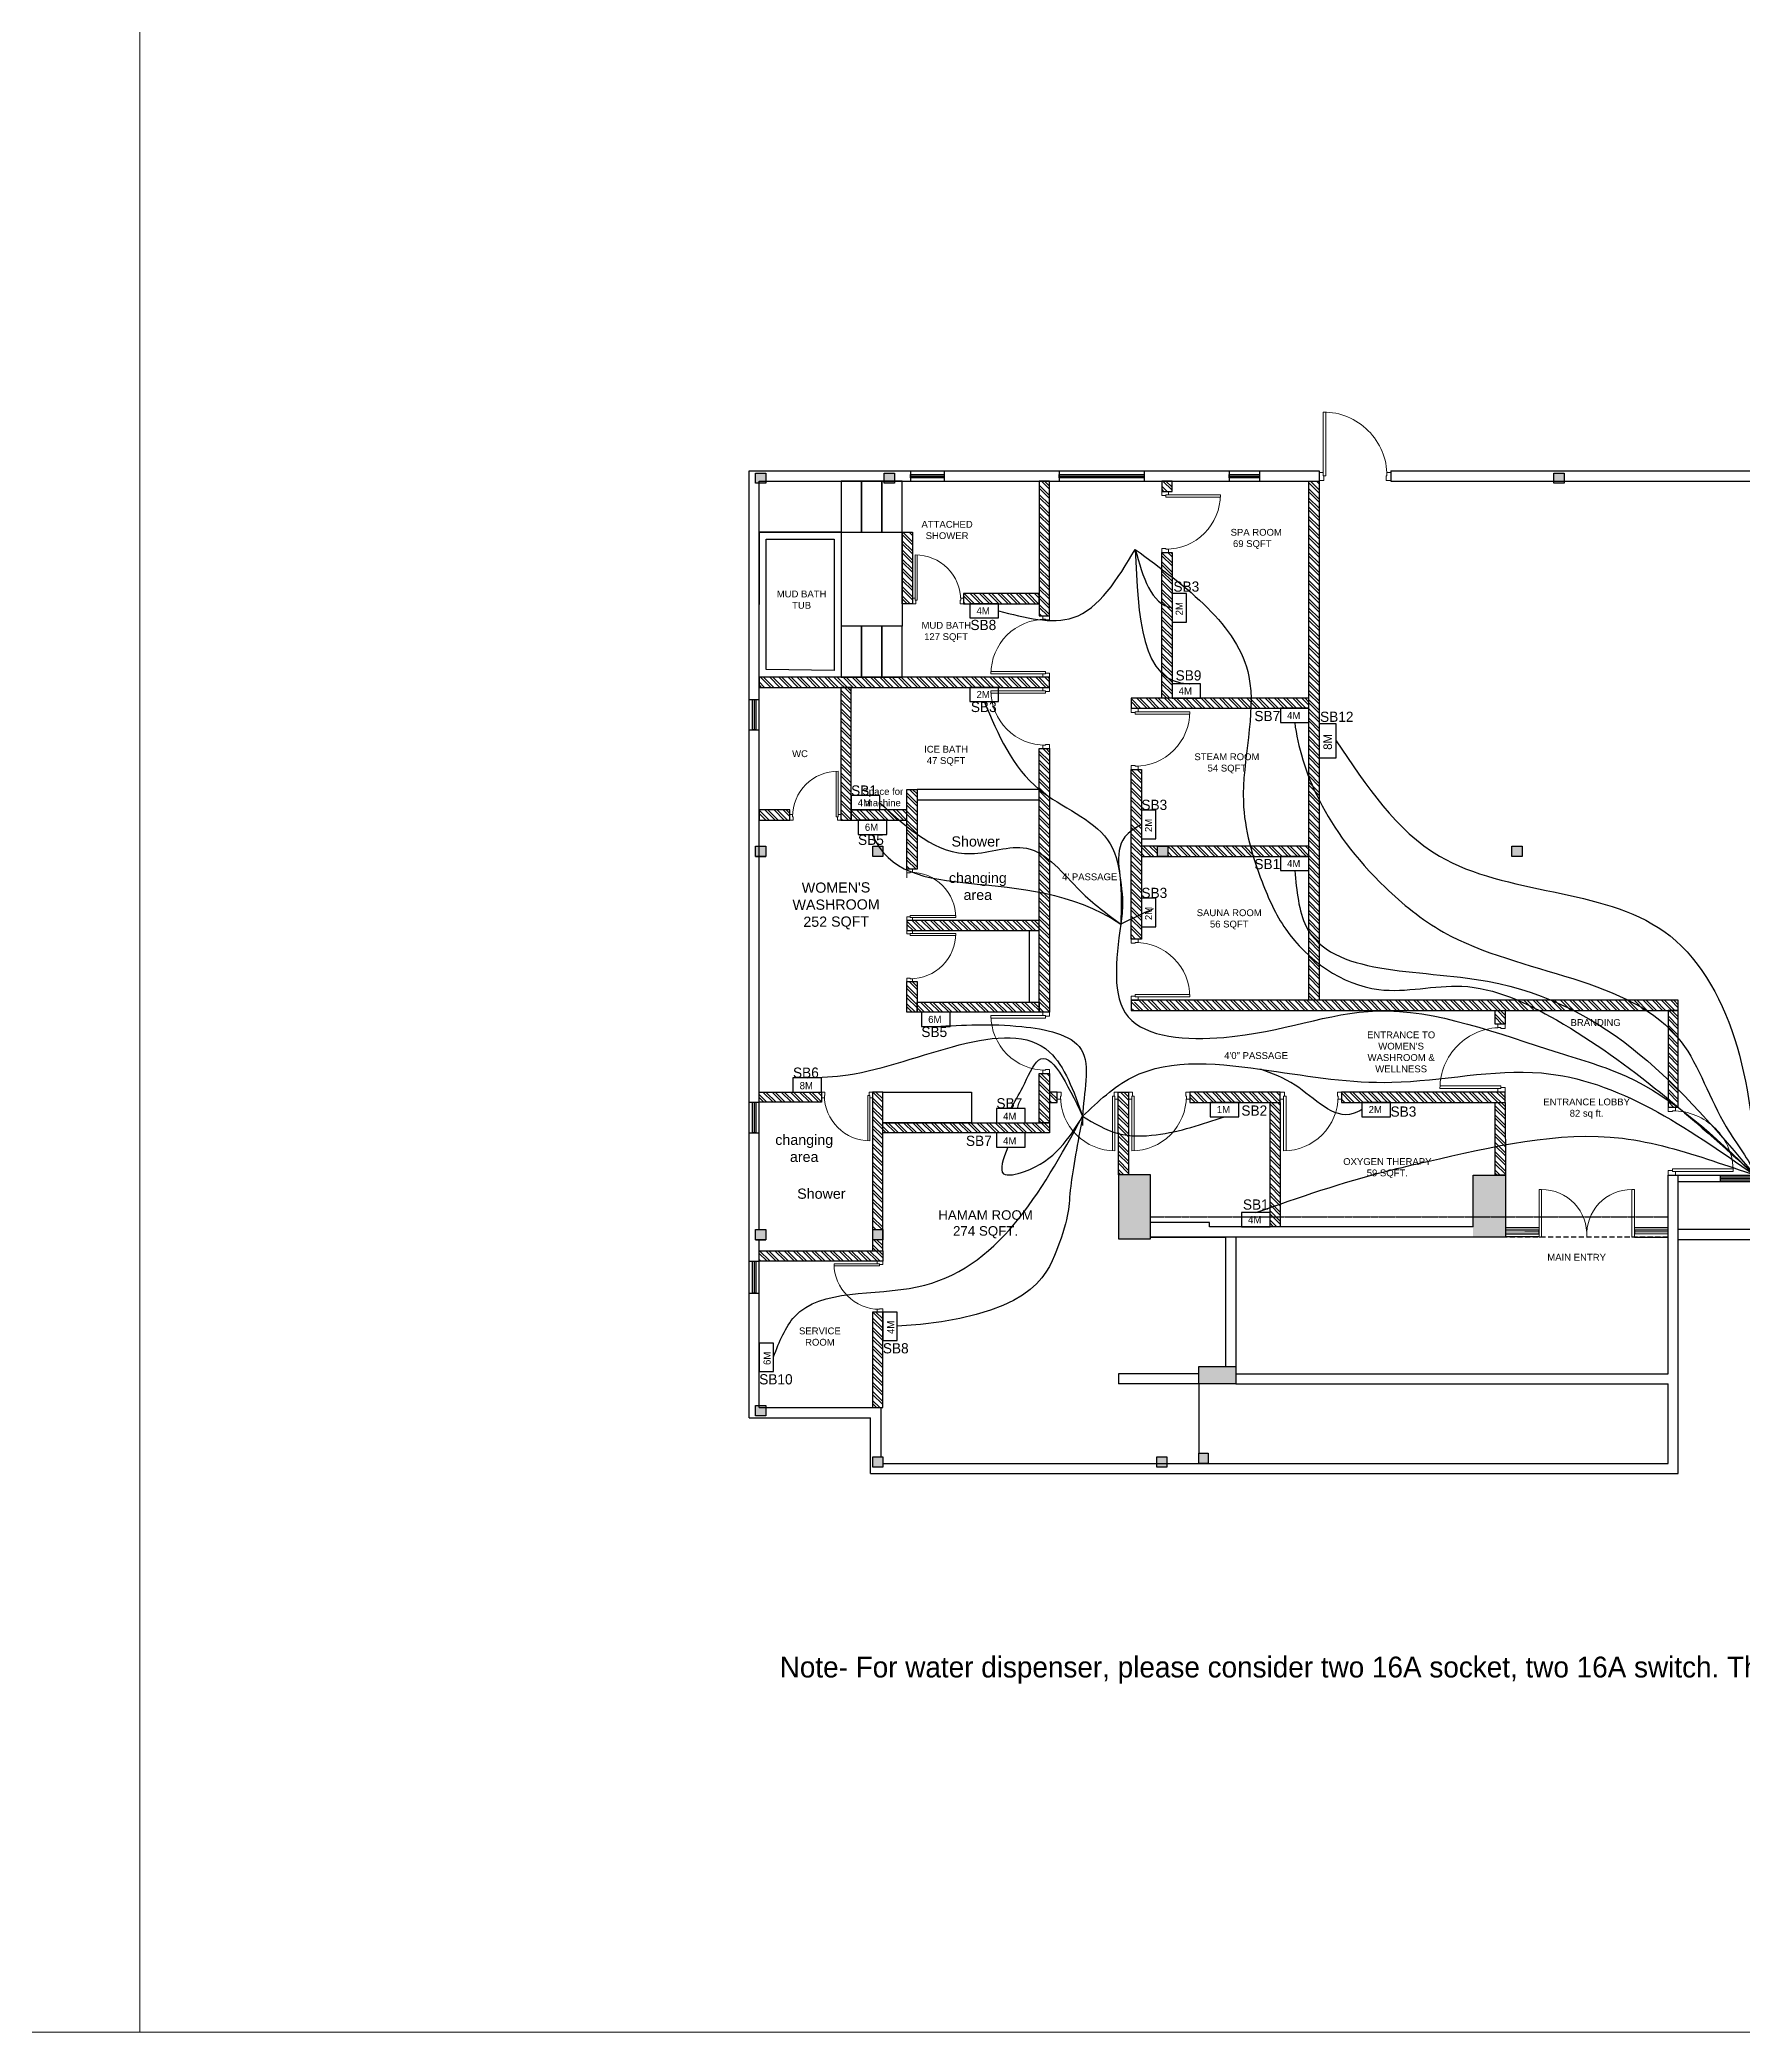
# Model space of a CAD drawing. Header units: millimetres. Extents: x 1464389 to 1998638, y -29162 to 256806.
# Drawn here: x 1795520 to 1820523, y 132187 to 161457 of the extents above; entities that cross this region are included whole.
import ezdxf

# ---------------------------------------------------------------- set-up
doc = ezdxf.new("R2010")
doc.units = ezdxf.units.MM
doc.header["$LTSCALE"] = 15
doc.linetypes.add('DASHED2', pattern=[0.375, 0.25, -0.125])
doc.linetypes.add('JIS_02_1.2', pattern=[2.5, 1.25, -1.25])
doc.layers.get('0').update_dxf_attribs({"lineweight": 5})
for name, color, linetype in [('0_1.5sqmm wire', 4, 'Continuous'), ('0_2.5sqmm', 6, 'Continuous'), ('0_COVE_loop', 30, 'Continuous'), ('A-ELEV-XTHK', 2, 'Continuous'), ('A-WNDW', 4, 'Continuous'), ('GFC Columns', 6, 'Continuous'), ('GFC Walls', 14, 'Continuous'), ('LS_DR_Washbasin', 165, 'Continuous'), ('NEW WALL', 5, 'Continuous'), ('S-col-3', 3, 'Continuous'), ('Text', 250, 'Continuous'), ('Walls & Columns', 7, 'Continuous')]:
    doc.layers.add(name, color=color, linetype=linetype)
for name, color, linetype, lineweight in [('A-DOOR', 4, 'Continuous', 0), ('A-Walls', 1, 'Continuous', 30), ('DOOR', 124, 'Continuous', 9), ('Hatch', 252, 'Continuous', 15), ('hidden line', 251, 'JIS_02_1.2', 20), ('ledge wall line', 252, 'Continuous', 13), ('wall', 50, 'Continuous', 30)]:
    doc.layers.add(name, color=color, linetype=linetype, lineweight=lineweight)
doc.layers.add('Furnitures', color=7, linetype='Continuous', lineweight=25, true_color=0x753b00)
doc.styles.add('ARIAL', font='arial.ttf')
pattern_1 = [(135, (-708411.265, -757291.54), (-67.351921, -67.351921), []), (135, (-708411.265, -757246.64), (-67.351921, -67.351921), [])]

# ---------------------------------------------------------------- blocks, each defined once
blk = doc.blocks.new('terrace site dwg')
at = {"layer": 'Hatch'}
h = blk.add_hatch(color=256, dxfattribs=at)
h.dxf.hatch_style = 1
h.paths.add_polyline_path([(2564956, 867086), (2564806, 867086), (2564806, 866936), (2564956, 866936)])
h.paths.add_polyline_path([(2563234, 867086), (2563140, 867086), (2563140, 866936), (2563234, 866936)])
h.paths.add_polyline_path([(2563140, 867086), (2563085, 867086), (2563085, 866936), (2563140, 866936)])
h.paths.add_polyline_path([(2563235, 861453), (2563085, 861453), (2563085, 861303), (2563235, 861303)])
h.paths.add_polyline_path([(2564956, 861453), (2564806, 861453), (2564806, 861303), (2564956, 861303)])
h.paths.add_polyline_path([(2563235, 858838), (2563140, 858838), (2563140, 858868), (2563085, 858868), (2563085, 858718), (2563235, 858718)])
h.paths.add_polyline_path([(2563235, 858868), (2563140, 858868), (2563140, 858838), (2563235, 858838)], flags=17)
h.paths.add_polyline_path([(2564956, 858113), (2564806, 858113), (2564806, 857963), (2564956, 857963)])
h.paths.add_polyline_path([(2569129, 858113), (2568979, 858113), (2568979, 858018), (2569129, 858018)])
h.paths.add_polyline_path([(2569129, 858018), (2568979, 858018), (2568979, 857963), (2569129, 857963)])
h.paths.add_polyline_path([(2569734, 858168), (2569599, 858168), (2569599, 858018), (2569734, 858018)])
h.paths.add_polyline_path([(2582059, 861483), (2581879, 861483), (2581879, 861333), (2582059, 861333)])
h.paths.add_polyline_path([(2582029, 867086), (2581909, 867086), (2581909, 866936), (2582029, 866936)])
h.paths.add_polyline_path([(2581909, 867086), (2581879, 867086), (2581879, 866936), (2581909, 866936)])
h.paths.add_polyline_path([(2582029, 869698), (2581879, 869698), (2581879, 869548), (2582029, 869548)])
h.paths.add_polyline_path([(2574345, 867086), (2574195, 867086), (2574195, 866936), (2574345, 866936)])
h.paths.add_polyline_path([(2578938, 867086), (2578788, 867086), (2578788, 866936), (2578938, 866936)])
h.paths.add_polyline_path([(2574963, 872568), (2574813, 872568), (2574813, 872448), (2574963, 872448)])
h.paths.add_polyline_path([(2578898, 872568), (2578748, 872568), (2578748, 872418), (2578898, 872418)])
h.paths.add_polyline_path([(2569140, 867086), (2568990, 867086), (2568990, 866936), (2569140, 866936)])
h.paths.add_polyline_path([(2563235, 872568), (2563085, 872568), (2563085, 872418), (2563138, 872418), (2563138, 872448), (2563235, 872448)])
h.paths.add_polyline_path([(2565125, 872568), (2564975, 872568), (2564975, 872448), (2565125, 872448)])
h.paths.add_polyline_path([(2565125, 872448), (2564975, 872448), (2564975, 872418), (2565125, 872418)])
h.paths.add_polyline_path([(2563235, 872448), (2563138, 872448), (2563138, 872418), (2563235, 872418)], flags=17)
at = {"color": 1}
blk.add_line((2570041, 872523), (2570490, 872523), dxfattribs=at)
at = {"layer": 'A-WNDW', "ltscale": 0.5}
for p, q in [((2565360, 872598), (2565360, 872448)), ((2565855, 872598), (2565855, 872448)), ((2567547, 872598), (2567547, 872448)), ((2568794, 872598), (2568794, 872448)), ((2570041, 872598), (2570041, 872448)), ((2570490, 872598), (2570490, 872448)), ((2565360, 872523), (2565855, 872523)), ((2567547, 872523), (2568794, 872523)), ((2570041, 872523), (2570490, 872523)), ((2562990, 869241), (2563140, 869241)), ((2563065, 869241), (2563065, 868793)), ((2582059, 869111), (2581909, 869111)), ((2562990, 868793), (2563140, 868793)), ((2562990, 868793), (2563140, 868793)), ((2562990, 868793), (2563140, 868793)), ((2582059, 867571), (2581909, 867571)), ((2562990, 863323), (2563140, 863323)), ((2563065, 863323), (2563065, 862873)), ((2563065, 863323), (2563065, 862873)), ((2562990, 862873), (2563140, 862873)), ((2562990, 862873), (2563140, 862873)), ((2562990, 860991), (2563140, 860991)), ((2563065, 860991), (2563065, 860517)), ((2562990, 860517), (2563140, 860517))]:
    blk.add_line(p, q, dxfattribs=at)
for points in [[(2565360, 872548), (2565855, 872548), (2565855, 872498), (2565360, 872498)], [(2565360, 872548), (2565855, 872548), (2565855, 872498), (2565360, 872498)], [(2567547, 872548), (2568794, 872548), (2568794, 872498), (2567547, 872498)], [(2567547, 872548), (2568794, 872548), (2568794, 872498), (2567547, 872498)], [(2570041, 872548), (2570490, 872548), (2570490, 872498), (2570041, 872498)], [(2570041, 872548), (2570490, 872548), (2570490, 872498), (2570041, 872498)], [(2563090, 869241), (2563090, 868793), (2563040, 868793), (2563040, 869241)], [(2563090, 869241), (2563090, 868793), (2563040, 868793), (2563040, 869241)], [(2582009, 869111), (2582009, 867571), (2581959, 867571), (2581959, 869111)], [(2582009, 869111), (2582009, 867571), (2581959, 867571), (2581959, 869111)], [(2582009, 866506), (2582009, 865116), (2581959, 865116), (2581959, 866506)], [(2582009, 866506), (2582009, 865116), (2581959, 865116), (2581959, 866506)], [(2582009, 864671), (2582009, 861913), (2581959, 861913), (2581959, 864671)], [(2582009, 864671), (2582009, 861913), (2581959, 861913), (2581959, 864671)], [(2563090, 863323), (2563090, 862873), (2563040, 862873), (2563040, 863323)], [(2563090, 863323), (2563090, 862873), (2563040, 862873), (2563040, 863323)], [(2577259, 862228), (2578229, 862228), (2578229, 862178), (2577259, 862178)], [(2577259, 862228), (2578229, 862228), (2578229, 862178), (2577259, 862178)], [(2563090, 860991), (2563090, 860517), (2563040, 860517), (2563040, 860991)], [(2563090, 860991), (2563090, 860517), (2563040, 860517), (2563040, 860991)]]:
    blk.add_lwpolyline(points, close=True, dxfattribs=at)
at = {"layer": 'A-WNDW', "ltscale": 0.5, "const_width": 14.1}
for points in [[(2565360, 872523), (2565855, 872523)], [(2565360, 872523), (2565855, 872523)], [(2567547, 872523), (2568517, 872523)], [(2567547, 872523), (2568794, 872523)], [(2570041, 872523), (2570490, 872523)], [(2570041, 872523), (2570490, 872523)], [(2563065, 869241), (2563065, 868793)], [(2563065, 869088), (2563065, 868793)], [(2581984, 869111), (2581984, 867571)], [(2581984, 869111), (2581984, 867571)], [(2581984, 866506), (2581984, 865116)], [(2581984, 866506), (2581984, 865116)], [(2581984, 864671), (2581984, 861913)], [(2581984, 864671), (2581984, 861913)], [(2563065, 863323), (2563065, 862873)], [(2563065, 863168), (2563065, 862873)], [(2577259, 862203), (2578229, 862203)], [(2577259, 862203), (2578229, 862203)], [(2563065, 860991), (2563065, 860517)], [(2563065, 860812), (2563065, 860517)]]:
    blk.add_lwpolyline(points, dxfattribs=at)
at = {"layer": 'GFC Columns'}
for p, q in [((2581879, 869548), (2582059, 869548)), ((2563085, 867086), (2563235, 867086)), ((2582059, 867086), (2581909, 867086)), ((2563085, 866936), (2563235, 866936)), ((2582059, 866936), (2581909, 866936)), ((2568415, 862258), (2568415, 861318)), ((2574100, 862253), (2574100, 861343)), ((2563085, 861453), (2563235, 861453)), ((2581879, 861483), (2582059, 861483)), ((2563085, 861303), (2563235, 861303)), ((2568415, 861318), (2568885, 861318))]:
    blk.add_line(p, q, dxfattribs=at)
for points in [[(2563235, 872418), (2563085, 872418), (2563085, 872568), (2563235, 872568)], [(2565125, 872418), (2564975, 872418), (2564975, 872568), (2565125, 872568)], [(2574963, 872418), (2574813, 872418), (2574813, 872568), (2574963, 872568)], [(2578898, 872418), (2578748, 872418), (2578748, 872568), (2578898, 872568)], [(2582029, 869548), (2581879, 869548), (2581879, 869698), (2582029, 869698)], [(2563085, 867086), (2563235, 867086), (2563235, 866936), (2563085, 866936)], [(2564806, 867086), (2564956, 867086), (2564956, 866936), (2564806, 866936)], [(2582029, 866936), (2581879, 866936), (2581879, 867086), (2582029, 867086)], [(2563085, 861453), (2563235, 861453), (2563235, 861303), (2563085, 861303)], [(2564806, 861453), (2564956, 861453), (2564956, 861303), (2564806, 861303)], [(2582059, 861333), (2581879, 861333), (2581879, 861483), (2582059, 861483)], [(2569599, 859440), (2570139, 859440), (2570139, 859185), (2569599, 859185)], [(2569599, 858168), (2569734, 858168), (2569734, 858018), (2569599, 858018)]]:
    blk.add_lwpolyline(points, close=True, dxfattribs=at)
for points in [[(2568990, 867086), (2569140, 867086), (2569140, 866936), (2568990, 866936), (2568990, 867086)], [(2574195, 867086), (2574345, 867086), (2574345, 866936), (2574195, 866936), (2574195, 867086)], [(2578788, 867086), (2578938, 867086), (2578938, 866936), (2578788, 866936), (2578788, 867086)], [(2568885, 861318), (2568885, 862258), (2568415, 862258)], [(2573625, 861493), (2573625, 862253), (2574100, 862253), (2574100, 861493)], [(2563085, 858868), (2563235, 858868), (2563235, 858718), (2563085, 858718), (2563085, 858868)], [(2564806, 858113), (2564956, 858113), (2564956, 857963), (2564806, 857963), (2564806, 858113)], [(2568979, 858113), (2569129, 858113), (2569129, 857963), (2568979, 857963), (2568979, 858113)]]:
    blk.add_lwpolyline(points, dxfattribs=at)
at = {"layer": 'GFC Walls'}
for p, q in [((2562990, 858688), (2562990, 872598)), ((2562990, 872598), (2571365, 872598)), ((2572419, 872598), (2578928, 872598)), ((2578928, 872598), (2578928, 869728)), ((2563140, 861453), (2563140, 872418)), ((2563235, 872448), (2571365, 872448)), ((2572419, 872448), (2578748, 872448)), ((2578778, 872418), (2578778, 869578)), ((2578928, 869728), (2582059, 869728)), ((2582059, 869728), (2582059, 861303)), ((2578778, 869578), (2581879, 869578)), ((2581909, 869548), (2581909, 861483)), ((2582059, 866506), (2581909, 866506)), ((2582059, 865116), (2581909, 865116)), ((2582059, 864671), (2581909, 864671)), ((2576489, 861312), (2576489, 862253)), ((2576489, 862253), (2578704, 862253)), ((2576639, 857868), (2576639, 862253)), ((2578704, 862153), (2576639, 862153)), ((2578704, 862153), (2576639, 862153)), ((2577259, 862153), (2577259, 862253)), ((2577259, 862153), (2577259, 862253)), ((2578229, 862153), (2578229, 862253)), ((2578229, 862153), (2578229, 862253)), ((2582059, 861913), (2581909, 861913)), ((2569755, 861558), (2568885, 861558)), ((2569755, 861493), (2569755, 861558)), ((2573625, 861493), (2569755, 861493)), ((2578704, 861453), (2576639, 861453)), ((2579154, 861453), (2581879, 861453)), ((2563140, 858838), (2563140, 861303)), ((2574100, 861343), (2568885, 861343)), ((2568885, 861343), (2569989, 861343)), ((2569989, 861343), (2569989, 859440)), ((2570139, 861343), (2570139, 859440)), ((2576489, 859335), (2576489, 861314)), ((2582059, 861303), (2576639, 861303)), ((2579154, 861303), (2578704, 861303)), ((2569599, 859335), (2568415, 859335)), ((2568415, 859335), (2568415, 859185)), ((2569599, 859185), (2568415, 859185)), ((2569599, 859185), (2569599, 858168)), ((2570139, 859335), (2576489, 859335)), ((2570139, 859185), (2576489, 859185)), ((2576489, 858018), (2576489, 859185)), ((2563140, 858838), (2564926, 858838)), ((2564926, 858838), (2564926, 858113)), ((2562990, 858688), (2564776, 858688)), ((2564776, 857868), (2564776, 858688)), ((2564956, 858018), (2576489, 858018)), ((2564776, 857868), (2576639, 857868))]:
    blk.add_line(p, q, dxfattribs=at)
at = {"layer": 'GFC Walls', "ltscale": 0.5}
for p, q in [((2571365, 872598), (2571365, 872448)), ((2572419, 872598), (2572419, 872448))]:
    blk.add_line(p, q, dxfattribs=at)
at = {"layer": 'GFC Walls'}
blk.add_lwpolyline([(2578704, 861303), (2579154, 861303), (2579154, 862253), (2578704, 862253), (2578704, 861303)], dxfattribs=at)
at = {"layer": 'GFC Walls', "color": 252, "linetype": 'DASHED2', "ltscale": 0.01, "true_color": 0x939598}
blk.add_lwpolyline([(2568886, 861638), (2576489, 861638)], dxfattribs=at)
at = {"layer": 'GFC Walls', "color": 252, "linetype": 'DASHED2', "ltscale": 20, "true_color": 0x939598}
blk.add_lwpolyline([(2576489, 861343), (2574076, 861343)], dxfattribs=at)
blk = doc.blocks.new('JJJ')
at = {"layer": 'A-DOOR'}
blk.add_lwpolyline([(9654, -285892), (10402, -285892), (10402, -285852), (9654, -285852)], close=True, dxfattribs=at)
blk.add_arc((9694, -285849), 708, 359.7642, 93.2615, dxfattribs=at)
blk = doc.blocks.new('INTERNAL WALLS FIFFTH')
at = {"layer": 'NEW WALL', "ltscale": 0.25}
for points in [[(1153630, -146038), (1153480, -146038), (1153480, -148017), (1153630, -148017)], [(1157441, -146038), (1157591, -146038), (1157591, -153665), (1157441, -153665)], [(1151467, -146788), (1151617, -146788), (1151617, -147838), (1151467, -147838)], [(1152367, -147838), (1153480, -147838), (1153480, -147688), (1152367, -147688)], [(1153630, -148917), (1149365, -148917), (1149365, -149067), (1153630, -149067)], [(1150565, -151017), (1150715, -151017), (1150715, -149067), (1150565, -149067)], [(1154830, -149375), (1157441, -149375), (1157441, -149225), (1154830, -149225)], [(1153480, -149967), (1153630, -149967), (1153630, -153840), (1153480, -153840)], [(1154829, -150275), (1154979, -150275), (1154980, -152765), (1154830, -152765)], [(1151535, -150567), (1151685, -150567), (1151685, -151740), (1151535, -151740)], [(1153480, -150567), (1151685, -150567), (1151685, -150717), (1153480, -150717)], [(1149815, -150867), (1149365, -150868), (1149365, -151018), (1149815, -151017)], [(1151535, -150867), (1150715, -150868), (1150715, -151018), (1151535, -151017)], [(1154980, -151550), (1157441, -151550), (1157441, -151400), (1154980, -151400)], [(1151535, -152640), (1153480, -152640), (1153480, -152490), (1151535, -152490)], [(1151535, -153390), (1151685, -153390), (1151685, -153840), (1151535, -153840)], [(1151685, -153690), (1153480, -153690), (1153480, -153840), (1151685, -153840)], [(1153480, -155463), (1153480, -154740), (1153630, -154740), (1153630, -155463)], [(1149366, -155013), (1150282, -155013), (1150282, -155163), (1149366, -155163)], [(1153630, -155164), (1153740, -155165), (1153740, -155015), (1153630, -155014)], [(1154640, -155015), (1154790, -155015), (1154791, -156228), (1154641, -156228)], [(1155690, -155165), (1157019, -155165), (1157019, -155015), (1155690, -155015)], [(1157019, -156993), (1156869, -156993), (1156869, -155165), (1157019, -155165)], [(1151182, -155463), (1153630, -155463), (1153630, -155613), (1151182, -155613)], [(1149366, -157345), (1151182, -157345), (1151182, -157495), (1149366, -157495)]]:
    blk.add_lwpolyline(points, close=True, dxfattribs=at)
at = {"layer": 'NEW WALL', "color": 5, "ltscale": 0.25}
for points in [[(1154830, -153815), (1162865, -153815), (1162865, -153665), (1154830, -153665)], [(1160174, -153815), (1160324, -153815), (1160325, -154015), (1160175, -154015)], [(1162715, -155233), (1162865, -155233), (1162865, -153815), (1162715, -153815)], [(1157919, -155165), (1160325, -155165), (1160325, -155015), (1157919, -155015)], [(1160175, -155165), (1160325, -155165), (1160326, -156233), (1160176, -156233)], [(1151182, -158245), (1151032, -158245), (1151032, -159648), (1151182, -159648)]]:
    blk.add_lwpolyline(points, close=True, dxfattribs=at)
at = {"layer": 'NEW WALL', "ltscale": 0.25}
blk.add_lwpolyline([(1151182, -157345), (1151182, -155013), (1151032, -155013), (1151032, -157345)], dxfattribs=at)
at = {"layer": 'wall', "color": 5, "ltscale": 0.25}
blk.add_lwpolyline([(1155280, -147087), (1155430, -147087), (1155430, -149225), (1155280, -149225)], close=True, dxfattribs=at)
blk = doc.blocks.new('D900')
for points in [[(0, 840), (0, 900), (100, 900), (100, 850), (60, 850), (60, 840)], [(0, 60), (0, 0), (100, 0), (100, 50), (60, 50), (60, 60)]]:
    blk.add_lwpolyline(points, close=True)
blk.add_lwpolyline([(60, 850, -0.414214), (860, 50), (60, 50), (60, 85), (859, 85)], format="xyb")
blk = doc.blocks.new('DOOR TERRACE')
at = {"layer": 'DOOR'}
for p, xscale, yscale, zscale, rotation in [((1157591, -146029), -1.17115371766246, 1.17115371766246, 1.17115371766246, 270), ((1155280, -146188), -0.999448658078491, 0.999448658078491, 0.999448658078491, 180), ((1151617, -147838), -0.833619442241601, 0.833619442241601, 0.833619442241601, 270), ((1153630, -148917), -0.9999986462057132, 0.9999986462057132, 0.9999986462057132, 359.9999999804764), ((1153630, -149067), 0.9999986647151773, 0.9999986647151773, 0.9999986647151773, 180), ((1154830, -149375), -0.9999103705746225, 0.9999103705746225, 0.9999103705746225, 180), ((1150565, -151017), 0.833333332022979, 0.833333332022979, 0.833333332022979, 90), ((1151535, -152640), -0.8333333333333369, 0.8333333333333369, 0.8333333333333369, 180), ((1160325, -155015), -1.116678623133509, 1.116678623133509, 1.116678623133509, 359.9999999804764), ((1151032, -155013), -0.8333333333330818, 0.8333333333330818, 0.83333333333308, 90), ((1154640, -155015), -0.9999563330010446, 0.9999563330010446, 0.9999563330010446, 89.99999998047635), ((1157019, -155015), 1.000017408152323, 1.000017408152323, 1.000017408152323, 270.0000000195236), ((1151182, -157495), 0.8333333333333383, 0.8333333333333383, 0.8333333333333383, 180)]:
    blk.add_blockref('D900', p, dxfattribs=dict(at, xscale=xscale, yscale=yscale, zscale=zscale, rotation=rotation))
for p, xscale, yscale, zscale in [((1151535, -152490), 0.8333333333330782, 0.8333333333330782, 0.8333333333330782), ((1154830, -153666), 1.001247872653558, 1.001247872653558, 1.001247872653558), ((1162715, -156234), 1.113042594871958, 1.113042594871958, 1.113042594871958)]:
    blk.add_blockref('D900', p, dxfattribs=dict(at, xscale=xscale, yscale=yscale, zscale=zscale))
for p, rotation in [((1153630, -153840), 180), ((1154790, -155015), 270.0000000195236)]:
    blk.add_blockref('D900', p, dxfattribs=dict(at, rotation=rotation))

msp = doc.modelspace()

# ---------------------------------------------------------------- hatches: boundary and pattern name
at = {"layer": 'ledge wall line'}
h = msp.add_hatch(dxfattribs=at)
h.set_pattern_fill('ANSI32', color=256, scale=10, angle=90)
h.set_pattern_definition(pattern_1)
h.paths.add_polyline_path([(1817045.2, 145846.7), (1816895.2, 145846.7), (1816895.9, 144778.7), (1817045.9, 144778.7)])
h.paths.add_polyline_path([(1817045.2, 145996.7), (1814638.9, 145996.7), (1814638.9, 145846.7), (1817045.2, 145846.7)])
h.paths.add_polyline_path([(1817044.4, 147196.7), (1816894.4, 147196.7), (1816895.2, 146996.7), (1817045.2, 146996.7)])
h.paths.add_polyline_path([(1813738.9, 145996.7), (1812410.2, 145996.7), (1812410.2, 145846.7), (1813588.9, 145846.7), (1813588.9, 145846.7), (1813738.9, 145846.7), (1813738.9, 145846.7), (1813588.9, 145846.7), (1813588.9, 144028.5), (1813738.9, 144028.5), (1813738.9, 145846.7), (1813588.9, 145846.7), (1813588.9, 145846.7), (1813738.9, 145846.7)])
h.paths.add_polyline_path([(1811510.2, 145896.6), (1811510.2, 145896.6), (1811510.2, 145996.6), (1811360.2, 145996.6), (1811360.2, 145896.6), (1811360.9, 144783.7), (1811510.9, 144783.7)])
h.paths.add_polyline_path([(1807901.9, 142766.7), (1807751.9, 142766.7), (1807751.9, 141363.7), (1807901.9, 141363.7)])
h.paths.add_polyline_path([(1807901.9, 145998.7), (1807751.9, 145998.7), (1807751.9, 143978.7), (1807901.9, 143978.7)])
h.paths.add_polyline_path([(1807901.9, 143828.7), (1807751.9, 143828.7), (1807751.9, 143666.7), (1807901.9, 143666.7)])
h.paths.add_polyline_path([(1807901.9, 143666.7), (1807751.9, 143666.7), (1806085.9, 143666.7), (1806085.9, 143516.7), (1807901.9, 143516.7)])
h.paths.add_polyline_path([(1810349.9, 145548.7), (1807901.9, 145548.7), (1807901.9, 145398.7), (1810349.9, 145398.7)])
h.paths.add_polyline_path([(1810349.9, 145847.3), (1810349.9, 145847.3), (1810349.9, 145997.3), (1810349.9, 146270.8), (1810199.9, 146270.8), (1810199.9, 145548.7), (1810349.9, 145548.7)])
h.paths.add_polyline_path([(1810460.2, 145896.6), (1810460.2, 145896.6), (1810460.2, 145996.6), (1810349.9, 145997.3), (1810349.9, 145847.3), (1810460.2, 145846.6)])
h.paths.add_polyline_path([(1807001.9, 145998.7), (1806085.9, 145998.7), (1806085.9, 145848.7), (1807001.9, 145848.7)])
h.paths.add_polyline_path([(1808405.2, 147620.9), (1808255.2, 147620.9), (1808255.2, 147170.8), (1808405.2, 147170.8)])
h.paths.add_polyline_path([(1810199.9, 147320.8), (1808405.2, 147320.8), (1808405.2, 147170.8), (1810199.9, 147170.8)])
h.paths.add_polyline_path([(1810199.9, 148520.9), (1808255.2, 148520.9), (1808255.2, 148370.9), (1810199.9, 148370.9)])
h.paths.add_polyline_path([(1810349.9, 151044.1), (1810199.9, 151044.1), (1810199.9, 147170.8), (1810349.9, 147170.8)])
h.paths.add_polyline_path([(1810349.9, 152094.1), (1807286.8, 152094), (1807286.8, 152093.1), (1806085, 152093.9), (1806085, 151943.9), (1807285.4, 151944), (1807285.4, 151944), (1807435.4, 151944), (1810349.9, 151944.1)])
h.paths.add_polyline_path([(1806535.3, 150144), (1806085.9, 150143.6), (1806085.9, 149993.6), (1806535.3, 149994)])
h.paths.add_polyline_path([(1807285.3, 149994), (1807285.4, 151944), (1807435.4, 151944), (1807435.3, 150143.6), (1808255.2, 150143.9), (1808255.2, 150443.9), (1808405.2, 150443.9), (1808405.2, 149270.9), (1808255.2, 149270.9), (1808255.2, 149993.9), (1807435.3, 149993.6), (1807435.3, 149994)])
h.paths.add_polyline_path([(1810199.9, 153323.7), (1809087.1, 153323.7), (1809087.1, 153256.6), (1809087.1, 153173.7), (1810199.9, 153173.7)])
h.paths.add_polyline_path([(1808336.8, 154223.7), (1808186.8, 154223.7), (1808186.8, 153173.7), (1808336.8, 153173.7)])
h.paths.add_polyline_path([(1810349.9, 154973.7), (1810199.9, 154973.7), (1810199.9, 152994.1), (1810249.9, 152994.1), (1810249.9, 152994.1), (1810349.9, 152994.1)])
h = msp.add_hatch(dxfattribs=at)
h.set_pattern_fill('ANSI32', color=256, scale=10, angle=90)
h.set_pattern_definition(pattern_1)
h.paths.add_polyline_path([(1814310.9, 154973.7), (1814160.9, 154973.7), (1814161.2, 151786.2), (1814161.3, 151786.2), (1814161.3, 151636.2), (1814161.6, 147346.7), (1814311.6, 147346.7)])
h.paths.add_polyline_path([(1814161.3, 149611.7), (1812085.9, 149611.7), (1812085.9, 149461.7), (1814161.3, 149461.7)])
h.paths.add_polyline_path([(1811935.9, 149611.7), (1811699.9, 149611.7), (1811699.9, 149461.7), (1811935.9, 149461.7)])
h.paths.add_polyline_path([(1811699.2, 150736.2), (1811549.2, 150736.2), (1811549.9, 148246.7), (1811699.9, 148246.7)])
h.paths.add_polyline_path([(1812867.9, 152959.9), (1813453.8, 152959.9), (1813453.8, 153166), (1812867.9, 153166)], flags=9)
h.paths.add_polyline_path([(1811973, 151961.4), (1811973, 152694.5), (1811598.5, 152694.5), (1811598.5, 151961.4)], flags=9)
h = msp.add_hatch(dxfattribs=at)
h.set_pattern_fill('ANSI32', color=256, scale=10, angle=90)
h.set_pattern_definition([(135, (-708411.265, -676974.17), (-67.351921, -67.351921), []), (135, (-708411.265, -676929.27), (-67.351921, -67.351921), [])])
h.paths.add_polyline_path([(1812149.6, 154973.7), (1811999.6, 154973.7), (1811999.6, 154823.5), (1812149.6, 154823.5)])
h = msp.add_hatch(dxfattribs=at)
h.set_pattern_fill('ANSI32', color=256, scale=10, angle=90)
h.set_pattern_definition(pattern_1)
h.paths.add_polyline_path([(1812149.6, 153924), (1811999.6, 153924), (1811999.6, 151786.1), (1812149.6, 151786.1)])
h = msp.add_hatch(dxfattribs=at)
h.set_pattern_fill('ANSI32', color=256, scale=10, angle=90)
h.set_pattern_definition([(135, (-697009.62, -714710.78), (-67.351921, -67.351921), []), (135, (-697009.62, -714665.88), (-67.351921, -67.351921), [])])
h.paths.add_polyline_path([(1814161.2, 151786.1), (1811550, 151786.2), (1811549.9, 151636.1), (1814161.2, 151636.1)])
h = msp.add_hatch(dxfattribs=at)
h.set_pattern_fill('ANSI32', color=256, scale=10, angle=90)
h.set_pattern_definition(pattern_1)
h.paths.add_polyline_path([(1819584.9, 147346.7), (1814311.6, 147346.7), (1814311.6, 147346.7), (1814161.6, 147346.7), (1811666.5, 147346.7), (1811666.5, 147317.4), (1811566, 147317.4), (1811566, 147346.7), (1811549.9, 147346.7), (1811549.9, 147196.7), (1819584.9, 147196.7)])
h = msp.add_hatch(dxfattribs=at)
h.set_pattern_fill('ANSI32', color=256, scale=10, angle=90)
h.set_pattern_definition([(135, (1011675.74, 480135.78), (-67.351921, -67.351921), []), (135, (1011675.74, 480180.68), (-67.351921, -67.351921), [])])
h.paths.add_polyline_path([(1819584.9, 147196.7), (1819434.9, 147196.7), (1819434.9, 145783.7), (1819584.9, 145783.7)])
at = {"layer": 'S-col-3'}
h = msp.add_hatch(color=1, dxfattribs=at)
h.dxf.hatch_style = 1
h.paths.add_polyline_path([(1811830.9, 144783.7), (1811360.9, 144783.7), (1811360.9, 143843.7), (1811830.9, 143843.7)])
h.paths.add_polyline_path([(1813084.9, 141965.1), (1812544.9, 141965.1), (1812544.9, 141710.1), (1813084.9, 141710.1)])
h.paths.add_polyline_path([(1817045.9, 144778.7), (1816570.9, 144778.7), (1816570.9, 143868.7), (1817045.9, 143868.7)])

# ---------------------------------------------------------------- linework, layer by layer
msp.add_line((1796989.8, 233580.1), (1796989.8, 132187))
msp.add_lwpolyline([(1687036, 233580.1), (1833222.5, 233580.1), (1833222.5, 132187), (1687036, 132187)], close=True)
at = {"ltscale": 0.25}
msp.add_lwpolyline([(1808255.2, 149220.9), (1808255.2, 149144.8)], dxfattribs=at)
at = {"layer": '0_1.5sqmm wire'}
for points in [[(1809599.9, 153173.7), (1809179.9, 153173.7), (1809179.9, 152963.7), (1809599.9, 152963.7)], [(1812149.6, 153324), (1812149.6, 152904), (1812359.6, 152904), (1812359.6, 153324)], [(1809599.8, 151944.1), (1809179.8, 151944.1), (1809179.8, 151734.1), (1809599.8, 151734.1)], [(1812569.6, 151996.1), (1812149.6, 151996.1), (1812149.6, 151786.1), (1812569.6, 151786.1)], [(1814161.3, 151636.2), (1813741.3, 151636.2), (1813741.3, 151426.2), (1814161.3, 151426.2)], [(1814311.2, 151410.2), (1814311.2, 150910.2), (1814561.2, 150910.2), (1814561.2, 151410.2)], [(1807855.3, 150353.6), (1807435.3, 150353.6), (1807435.3, 150143.6), (1807855.3, 150143.6)], [(1807959.9, 149993.7), (1807539.9, 149993.7), (1807539.9, 149783.7), (1807959.9, 149783.7)], [(1811699.3, 150140.7), (1811699.3, 149720.7), (1811909.3, 149720.7), (1811909.3, 150140.7)], [(1814161.3, 149461.7), (1813741.3, 149461.7), (1813741.3, 149251.7), (1814161.3, 149251.7)], [(1811699.9, 148846.7), (1811699.9, 148426.7), (1811909.9, 148426.7), (1811909.9, 148846.7)], [(1808889.9, 147170.8), (1808469.9, 147170.8), (1808469.9, 146960.8), (1808889.9, 146960.8)], [(1807001.9, 146208.7), (1806581.9, 146208.7), (1806581.9, 145998.7), (1807001.9, 145998.7)], [(1813130.2, 145846.7), (1812710.2, 145846.7), (1812710.2, 145636.7), (1813130.2, 145636.7)], [(1815358.9, 145846.7), (1814938.9, 145846.7), (1814938.9, 145636.7), (1815358.9, 145636.7)], [(1809989.9, 145758.7), (1809569.9, 145758.7), (1809569.9, 145548.7), (1809989.9, 145548.7)], [(1809989.9, 145398.7), (1809569.9, 145398.7), (1809569.9, 145188.7), (1809989.9, 145188.7)], [(1813588.9, 144228.7), (1813168.9, 144228.7), (1813168.9, 144018.7), (1813588.9, 144018.7)], [(1807901.9, 142766.7), (1807901.9, 142346.7), (1808111.9, 142346.7), (1808111.9, 142766.7)], [(1806085.9, 142311), (1806085.9, 141891), (1806295.9, 141891), (1806295.9, 142311)]]:
    msp.add_lwpolyline(points, close=True, dxfattribs=at)
for points in [[(1809599.9, 153068.7), (1810698, 152969.6), (1811609.3, 153971.3)], [(1811609.3, 153971.3), (1812400.3, 151997.9), (1812406.9, 151997.9)], [(1809389.8, 151734.1), (1810199.9, 150444.1), (1811202.1, 149705.6), (1811395.2, 148466)], [(1807855.3, 150248.6), (1809196.8, 149501), (1810010.1, 149579.8), (1810803.7, 148951.2), (1811395.2, 148466)], [(1811699.3, 149930.7), (1811457.8, 149746.7), (1811422.8, 148784.7), (1811395.2, 148466)], [(1811871.4, 148691.4), (1811395.2, 148466)], [(1806791.9, 146208.7), (1807390.3, 146252.1), (1810351.8, 146586.6), (1810836.4, 145643.6)], [(1808679.9, 146960.8), (1809942.2, 146960.8), (1810814.1, 146625.1), (1810836.4, 145643.6), (1810836.4, 145508.6)], [(1809779.9, 145758.7), (1809957.6, 146070.2), (1810187.7, 146466.3), (1810836.4, 145643.6)], [(1814938.9, 145741.7), (1814809, 145681.6), (1813956.2, 146100), (1813447, 146334.9)], [(1806295.9, 142108.1), (1806607, 142700.9), (1808407.1, 143135.5), (1810836.4, 145643.6)], [(1809736.7, 145188.7), (1809675.6, 144799.3), (1809981.2, 144831.2), (1810836.4, 145643.6)], [(1810836.4, 145643.6), (1811360.5, 145390.2), (1811917.2, 145371), (1812920.2, 145636.7)]]:
    msp.add_spline(points, degree=3, dxfattribs=at)
for points, knots in [([(1811609.3, 153971.3), (1811724.1, 153567.2), (1811838.9, 153163), (1812149.6, 153114), (1812149.6, 153114)], [0, 0, 0, 0, 1013.3761257, 1013.3764351, 1013.3764351, 1013.3764351, 1013.3764351]), ([(1810836.4, 145643.6), (1810763.5, 145254.3), (1810598.2, 144372.4), (1810679.7, 144139.3), (1810043, 142678.7), (1808111.9, 142556.7)], [0, 0, 0, 0, 878.9937707, 1990.8171813, 2785.1002967, 2785.1002967, 2785.1002967, 2785.1002967])]:
    msp.add_open_spline(points, degree=3, knots=knots, dxfattribs=at)
msp.add_open_spline([(1807749.9, 149783.7), (1808203.7, 148658.6), (1809954.2, 149425), (1811395.2, 148466)], degree=3, dxfattribs=at)
at = {"layer": '0_2.5sqmm'}
for points in [[(1811609.3, 153971.3), (1813276.9, 152106), (1813197.6, 150260.6), (1813472.1, 149086.2), (1813819.5, 148391.9), (1815185.7, 147504.9), (1816403.8, 147553.5), (1817796.7, 147057.3), (1820708.6, 144778.7)], [(1811395.2, 148466), (1811504.7, 147105), (1812911.1, 146801.7), (1815163.9, 147190.9), (1817833.9, 146574.8), (1818817.7, 146232.4), (1820708.6, 144778.7)], [(1810836.4, 145643.6), (1811559, 146213.8), (1813569, 146317.3), (1815378.3, 146141.8), (1817576.3, 146279), (1820708.6, 144778.7)], [(1813378.9, 144228.7), (1815304.8, 144838.1), (1815903.4, 144978.9), (1818764.8, 145318.7), (1820095, 144986.6), (1820708.6, 144778.7)]]:
    msp.add_spline(points, degree=3, dxfattribs=at)
at = {"layer": '0_COVE_loop', "color": 116, "true_color": 0x136734}
for points, knots in [([(1813951.3, 151426.2), (1814037.9, 150740.5), (1814482.3, 149628.9), (1816805.4, 147714.6), (1819502.7, 147694.3), (1820139.9, 145577.7), (1820636.8, 145004.4), (1820708.6, 144778.7)], [0, 0, 0, 0, 3936.1275907, 5009.6630773, 8744.3952979, 10132.8839166, 11026.4666598, 11026.4666598, 11026.4666598, 11026.4666598]), ([(1814561.2, 151160.2), (1815001.8, 150498.6), (1816115.3, 148826.8), (1820045.4, 149115), (1820707.1, 146054.4), (1820708.6, 144778.7)], [0, 0, 0, 0, 2275.2833624, 5750.2440632, 9573.1450841, 9573.1450841, 9573.1450841, 9573.1450841])]:
    msp.add_open_spline(points, degree=3, knots=knots, dxfattribs=at)
msp.add_spline([(1813951.3, 149251.7), (1814119, 148433.1), (1816783.4, 147626.3), (1820706.1, 144780.4)], degree=3, dxfattribs=at)
at = {"layer": 'A-WNDW', "ltscale": 0.5}
for p, q in [((1817045.9, 144009.6), (1817540.3, 144009.4)), ((1817045.9, 143878.4), (1817540.3, 143878.7)), ((1818940.3, 144009.4), (1819434.9, 144009.6)), ((1818940.3, 143868), (1819434.9, 143868.6))]:
    msp.add_line(p, q, dxfattribs=at)
at = {"layer": 'A-WNDW', "ltscale": 0.5, "const_width": 14.1}
for points in [[(1817540.3, 143943), (1817045.9, 143942.7)], [(1819434.9, 143943.6), (1818940.3, 143943)]]:
    msp.add_lwpolyline(points, dxfattribs=at)
at = {"layer": 'A-WNDW', "ltscale": 0.5}
for points in [[(1817540.3, 143967.9), (1817045.9, 143967.7), (1817045.9, 143917.7), (1817540.3, 143917.9)], [(1819434.9, 143968.6), (1818940.3, 143968), (1818940.3, 143918), (1819434.9, 143918.6)]]:
    msp.add_lwpolyline(points, close=True, dxfattribs=at)
at = {"layer": 'Furnitures'}
msp.add_line((1808187.7, 154223.7), (1808187.7, 152844), dxfattribs=at)
for points in [[(1807287.7, 154222.7), (1806085.5, 154222.7), (1806085.5, 154973.7), (1807287.7, 154973.7)], [(1807287.7, 154222.7), (1806085.5, 154222.7), (1806085.5, 154973.7), (1807287.7, 154973.7)], [(1807587.7, 154973.6), (1807287.7, 154973.6), (1807287.7, 154223.7), (1807587.7, 154223.7)], [(1807887.7, 154973.6), (1807587.7, 154973.6), (1807587.7, 154223.7), (1807887.7, 154223.7)], [(1808187.7, 154973.6), (1807887.7, 154973.6), (1807887.7, 154223.7), (1808187.7, 154223.7)], [(1806087.7, 154222.7), (1807287.7, 154222.7), (1807287.7, 152093.1), (1806085.9, 152093.9)], [(1806187.7, 154122.7), (1807187.7, 154122.7), (1807187.7, 152194.3), (1806187.7, 152206.6)], [(1807587.7, 152844), (1807287.7, 152844), (1807287.7, 152094.1), (1807587.7, 152094.1)], [(1807887.7, 152844), (1807587.7, 152844), (1807587.7, 152094.1), (1807887.7, 152094.1)], [(1808187.7, 152844), (1807887.7, 152844), (1807887.7, 152094.1), (1808187.7, 152094.1)], [(1807901.9, 145998.7), (1809201.7, 145998.7), (1809201.7, 145548.7), (1807901.9, 145548.7)]]:
    msp.add_lwpolyline(points, close=True, dxfattribs=at)
at = {"layer": 'hidden line', "color": 30, "ltscale": 5}
msp.add_open_spline([(1815700.8, 154973.7), (1815700.8, 154973.6), (1815700.8, 154973.6), (1815700.8, 154973.4), (1815700.8, 154973.3), (1815700.8, 154973), (1815700.8, 154972.8), (1815700.8, 154972.7)], degree=3, knots=[7392.16088952, 7392.16088952, 7392.16088952, 7392.16088952, 7392.21360014, 7392.21360014, 7392.44511445, 7392.44511445, 7392.7697569, 7392.7697569, 7392.7697569, 7392.7697569], dxfattribs=at)
at = {"layer": 'LS_DR_Washbasin'}
msp.add_line((1810050.1, 148370.9), (1810050, 147320.8), dxfattribs=at)
at = {"layer": 'NEW WALL', "ltscale": 0.25}
msp.add_lwpolyline([(1812149.6, 154973.7), (1811999.6, 154973.7), (1811999.6, 154823.5), (1812149.6, 154823.5)], close=True, dxfattribs=at)

# ---------------------------------------------------------------- block references
for name in ['DOOR TERRACE', 'INTERNAL WALLS FIFFTH']:
    msp.add_blockref(name, (656720.1, 301011.2))
at = {"layer": 'A-ELEV-XTHK'}
for p, xscale, yscale, zscale, rotation in [((2084373.1, 134857.8), -0.9333333333327936, 0.9333333333327936, 0.9333333333327936, 270), ((1552107.5, 134857.8), 0.9333333333327949, 0.9333333333327949, 0.9333333333327949, 90)]:
    msp.add_blockref('JJJ', p, dxfattribs=dict(at, xscale=xscale, yscale=yscale, zscale=zscale, rotation=rotation))
at = {"layer": 'A-Walls'}
msp.add_blockref('terrace site dwg', (-757053.6, -717474.5), dxfattribs=at)

# ---------------------------------------------------------------- texts
at = {"layer": '0_1.5sqmm wire'}
for s, height, p in [('SB3', 150, (1812169.8, 153349.8)), ('4M', 105, (1809277.9, 153016.6)), ('SB8', 150, (1809188.5, 152785.9)), ('SB9', 150, (1812202, 152045.3)), ('4M', 105, (1812247.7, 151839)), ('SB3', 150, (1809194.5, 151581.3)), ('2M', 105, (1809277.9, 151786.9)), ('SB7', 150, (1813359, 151447.8)), ('4M', 105, (1813839.4, 151479.1)), ('SB12', 150, (1814323.5, 151437.2)), ('SB1', 150, (1807435.3, 150353.6)), ('4M', 105, (1807533.4, 150196.4)), ('SB3', 150, (1811699.3, 150143.4)), ('6M', 105, (1807637.9, 149836.5)), ('SB5', 150, (1807537.4, 149629.5)), ('SB1', 150, (1813359, 149273.3)), ('4M', 105, (1813839.4, 149304.6)), ('SB3', 150, (1811699.9, 148849.3)), ('SB5', 150, (1808467.4, 146806.7)), ('6M', 105, (1808567.9, 147013.7)), ('SB6', 150, (1806581.9, 146208.7)), ('8M', 105, (1806679.9, 146040.5)), ('SB7', 150, (1809569.9, 145758.7)), ('1M', 105, (1812808.2, 145689.5)), ('SB2', 150, (1813167.9, 145651.5)), ('2M', 105, (1815037, 145689.6)), ('SB3', 150, (1815358.9, 145636.7)), ('4M', 105, (1809667.9, 145590.5)), ('SB7', 150, (1809122.7, 145207.4)), ('4M', 105, (1809667.9, 145230.5)), ('SB1', 150, (1813191.1, 144271.3)), ('4M', 105, (1813267, 144071.6)), ('SB8', 150, (1807901.9, 142159.1)), ('SB10', 150, (1806085.9, 141703.5))]:
    msp.add_text(s, height=height, dxfattribs=at).set_placement(p)
for s, height, p in [('2M', 105, (1812306.8, 153002)), ('8M', 125, (1814498.2, 151026.9)), ('2M', 105, (1811856.4, 149818.8)), ('2M', 105, (1811857, 148524.7)), ('4M', 105, (1808070, 142444.7)), ('6M', 105, (1806254, 141989.1))]:
    msp.add_text(s, height=height, rotation=90, dxfattribs=at).set_placement(p)
at = {"layer": 'Text', "ltscale": 0.25, "style": 'ARIAL'}
for s, width, gutter_width, heights, insert, char_height, attachment_point in [('\\pxqc;ATTACHED SHOWER', 1302.77, 250, [0], (1808194, 154121.3), 100, 7), ('\\pxqc;   SPA ROOM\\P69 SQFT', 1302.77, 250, [0], (1812676.9, 154272.5), 100, 1), ('\\pxqc;MUD BATH \\PTUB', 1302.77, 250, [0], (1806056.8, 153098.8), 100, 7), ('MUD BATH\\P 127 SQFT', 1302.77, 250, [0], (1808469.5, 152906.3), 100, 1), ('\\pxqc;ICE BATH\\P47 SQFT', 1302.77, 250, [0], (1808178.9, 151085.6), 100, 1), ('\\pxqc;WC', 1302.77, 250, [103.4], (1806033.8, 151019.5), 100, 1), ('\\pxqc;STEAM ROOM\\P54 SQFT', 1302.77, 250, [0], (1812304.1, 150974.7), 100, 1), ('\\pxqc;Space for \\Pmachine', 1302.77, 250, [0], (1807250.3, 150464.7), 100, 1), ('\\pxqc;Shower', 1302.77, 250, [0], (1809916.3, 149755.8), 150, 3), ('\\pxqc;changing \\Parea', 1302.77, 250, [0], (1809948.3, 148817.9), 150, 9), ("\\pxqc;4' PASSAGE", 1302.77, 250, [0], (1810288.7, 149210.9), 100, 1), ('\\pxqc;SAUNA ROOM\\P56 SQFT', 1302.77, 250, [0], (1812338.2, 148683.1), 100, 1), ('\\pxqc;BRANDING', 1302.77, 250, [0], (1817720, 147070.1), 100, 1), ("\\pxqc;ENTRANCE TO WOMEN'S WASHROOM & WELLNESS", 1302.77, 250, [0], (1814863.2, 146889.1), 100, 1), ('\\pxqc;4\'0" PASSAGE', 1302.77, 250, [0], (1812733.3, 146584.7), 100, 1), ('\\pxqc;ENTRANCE LOBBY\\P82 sq ft.', 2046.696, 108.9, [0], (1817215.5, 145903.7), 100, 1), ('\\pxqc;changing \\Parea', 1302.77, 250, [0], (1807398, 144970), 150, 9), ('\\pxqc;OXYGEN THERAPY\\P59 SQFT.', 1689.485, 250, [0], (1814467, 145027.6), 100, 1), ('\\pxqc;Shower', 1302.77, 250, [0], (1807650.1, 144580.8), 150, 3), ('\\pxqc;HAMAM ROOM\\P\\pt5;274 SQFT.        \\P\\pq*;     ', 1896.1, 250, [0], (1808462.8, 143616.8), 140, 7), ('\\pxqc;MAIN ENTRY', 1689.485, 250, [0], (1817247.5, 143621.9), 100, 1), ('\\pxqc;SERVICE \\PROOM', 1689.485, 250, [0], (1807821.7, 142539.7), 100, 3)]:
    msp.add_mtext_dynamic_manual_height_columns(s, width=width, gutter_width=gutter_width, heights=heights, dxfattribs=dict(at, insert=insert, char_height=char_height, attachment_point=attachment_point))
at = {"layer": 'Text', "ltscale": 0.25, "insert": (1806392.9, 148381.9), "char_height": 150, "attachment_point": 7, "rotation": 0.35097, "style": 'ARIAL'}
msp.add_mtext_dynamic_manual_height_columns("\\pxqc;WOMEN'S \\PWASHROOM\\P252 SQFT", width=1649.428, gutter_width=250, heights=[0], dxfattribs=at)
at = {"layer": 'Walls & Columns', "insert": (1803560.5, 137704.4), "char_height": 306.4249, "attachment_point": 1}
msp.add_mtext_dynamic_manual_height_columns('\\pxqc;Note- For water dispenser, please consider two 16A socket, two 16A switch. The location is not yet decided.', width=25216.636, gutter_width=6.03, heights=[1479.3], dxfattribs=at)

doc.saveas('drawing.dxf')
